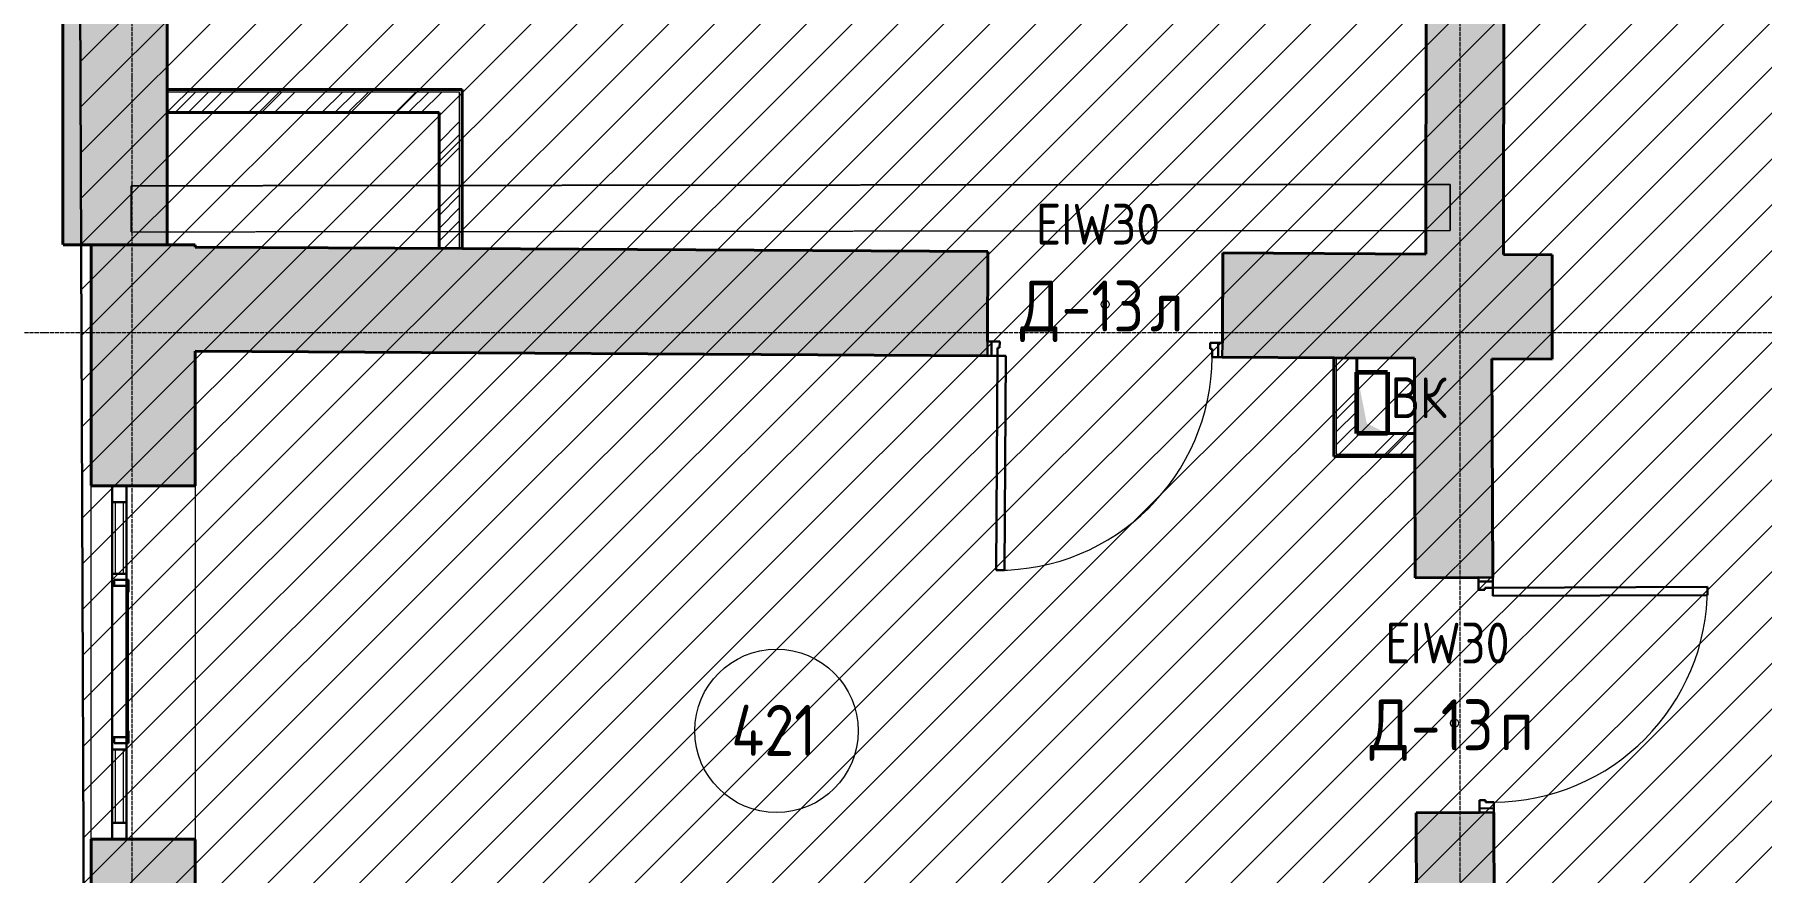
# Model space of a CAD drawing. Header units: millimetres. Extents: x -11886 to 379896, y -8130 to 47743.
# Drawn here: x 316337 to 324790, y 18063 to 22166 of the extents above; entities that cross this region are included whole.
import ezdxf

# ---------------------------------------------------------------- set-up
doc = ezdxf.new("R2010")
doc.units = ezdxf.units.MM
for name, pattern in [('ADSK_Линия сетки', [25, 20, -2.5, 0, -2.5]), ('ADSK_Сверху', [4.5, 3, -1.5]), ('ADSK_Снесено', [4.5, 3, -1.5])]:
    doc.linetypes.add(name, pattern=pattern)
for name, color, linetype, lineweight, true_color in [('_ Окна', 5, 'Continuous', 30, 0x0000ff), ('Витраж', 5, 'Continuous', 18, 0x0000ff), ('Двери', 5, 'Continuous', 18, 0x0000ff), ('Линии', 7, 'Continuous', 9, 0x00a600), ('Окна', 5, 'Continuous', 18, 0x0000ff), ('Панели витража', 5, 'Continuous', 18, 0x0000ff), ('Стены внутренние', 5, 'Continuous', 18, 0x0000ff), ('Стены наружные', 1, 'ADSK_Снесено', 18, 0xff0000), ('Стены штриховка', 5, 'Continuous', 18, 0x0000ff)]:
    doc.layers.add(name, color=color, linetype=linetype, lineweight=lineweight, true_color=true_color)
for name, color, linetype, lineweight in [('Аннотация', 7, 'Continuous', 9), ('Каркас', 7, 'Continuous', 18), ('Марки дверей', 7, 'Continuous', 20), ('Марки помещений', 7, 'Continuous', 20), ('Оси', 7, 'Continuous', 9), ('Узлы', 7, 'Continuous', 18)]:
    doc.layers.add(name, color=color, linetype=linetype, lineweight=lineweight)
doc.styles.add('GOST Common_1', font='GOST_Common.ttf', dxfattribs={"width": 0.9, "height": 200})
doc.styles.add('GOST Common_2', font='GOST_Common.ttf', dxfattribs={"width": 0.9, "height": 250})
pattern_1 = [(45, (322754.53, 150), (-179.605, 179.605), []), (45, (322818.03, 150), (0, 359.2102), []), (45, (322691.03, 150), (0, 359.2102), [])]

# ---------------------------------------------------------------- blocks, each defined once
blk = doc.blocks.new('ADSK_БалкаЖБ_Прямоугольная - 225_2х481мм-865435-04 План 4-го этажа')
at = {"layer": 'Каркас', "color": 253, "linetype": 'ADSK_Сверху', "true_color": 0xaaaaaa}
for p, q in [((-3227.9, 112.6), (-3227.9, -112.6)), ((-3227.9, 112.6), (3227.9, 112.6)), ((3227.9, -112.6), (3227.9, 112.6)), ((-3227.9, -112.6), (3227.9, -112.6))]:
    blk.add_line(p, q, dxfattribs=at)
at = {"layer": 'Каркас', "color": 253, "linetype": 'ADSK_Сверху', "true_color": 0xb2b2b2}
for p, q in [((-3227.9, -112.6), (-3227.9, 112.6)), ((3227.9, 112.6), (-3227.9, 112.6)), ((3227.9, 112.6), (3227.9, -112.6)), ((-3227.9, -112.6), (3227.9, -112.6))]:
    blk.add_line(p, q, dxfattribs=at)
blk = doc.blocks.new('Системная панель - _AR_Стекло_40мм_привязка по центру-1241995-04 План 4-го этажа')
at = {"layer": 'Панели витража', "color": 161, "linetype": 'ADSK_Сверху', "true_color": 0xaaaaff}
for p, q in [((180, 20), (-180, 20)), ((-180, -20), (-180, 20)), ((180, 20), (180, -20)), ((-180, -20), (180, -20))]:
    blk.add_line(p, q, dxfattribs=at)
blk = doc.blocks.new('Прямоугольный импост - 70х20_60мм-1431843-04 План 4-го этажа')
at = {"layer": 'Витраж', "color": 161, "linetype": 'ADSK_Сверху', "true_color": 0xaaaaff}
for p, q in [((-5967.7, 19805.5), (-6037.7, 19805.5)), ((-6037.7, 19725.5), (-6037.7, 19805.5)), ((-5967.7, 19725.5), (-5967.7, 19805.5)), ((-6037.7, 19345.5), (-6037.7, 19375.5)), ((-5967.7, 19345.5), (-5967.7, 19375.5))]:
    blk.add_line(p, q, dxfattribs=at)
blk = doc.blocks.new('Прямоугольный импост - 70х20_60мм-1424706-04 План 4-го этажа')
at = {"layer": 'Витраж', "color": 161, "linetype": 'ADSK_Сверху', "true_color": 0xaaaaff}
for p, q in [((-80, 35), (0, 35)), ((0, 35), (0, -35)), ((0, -35), (-80, -35))]:
    blk.add_line(p, q, dxfattribs=at)
blk = doc.blocks.new('Прямоугольный импост - 70х20_60мм-1424707-04 План 4-го этажа')
at = {"layer": 'Витраж', "color": 161, "linetype": 'ADSK_Сверху', "true_color": 0xaaaaff}
for p, q in [((0, 35), (-80, 35)), ((0, -35), (0, 35)), ((-80, -35), (0, -35))]:
    blk.add_line(p, q, dxfattribs=at)
blk = doc.blocks.new('Системная панель - _AR_Стекло_40мм_привязка по центру-1431847-04 План 4-го этажа')
at = {"layer": 'Панели витража', "color": 161, "linetype": 'ADSK_Сверху', "true_color": 0xaaaaff}
for p, q in [((175, 20), (-175, 20)), ((-175, -20), (-175, 20)), ((175, 20), (175, -20)), ((-175, -20), (175, -20))]:
    blk.add_line(p, q, dxfattribs=at)
blk = doc.blocks.new('Прямоугольный импост - 70х20_60мм-1225850-04 План 4-го этажа')
at = {"layer": 'Витраж', "color": 161, "linetype": 'ADSK_Сверху', "true_color": 0xaaaaff}
for p, q in [((-6183, 23354.9), (-6183, 23384.9)), ((-6113, 23354.9), (-6113, 23384.9)), ((-6183, 22584.9), (-6183, 22614.9)), ((-6113, 22584.9), (-6113, 22614.9))]:
    blk.add_line(p, q, dxfattribs=at)
blk = doc.blocks.new('Витраж-тент со смещением вовне - 60мм 30 сдвиг-1466943-04 План 4-го этажа')
at = {"layer": '_ Окна', "color": 161, "linetype": 'ADSK_Сверху', "true_color": 0xaaaaff}
for p, q in [((-400, 25), (-400, -45)), ((-400, 25), (-370, 25)), ((-400, -45), (-400, 25)), ((400, 25), (370, 25)), ((400, -45), (400, 25)), ((400, -45), (400, 25)), ((-340, -45), (-400, -45)), ((-340, -35), (-340, -45)), ((340, -35), (340, -45)), ((340, -45), (400, -45))]:
    blk.add_line(p, q, dxfattribs=at)
at = {"layer": 'Окна', "color": 161, "linetype": 'ADSK_Сверху', "true_color": 0xaaaaff}
blk.add_line((-340, -45), (340, -45), dxfattribs=at)
blk = doc.blocks.new('Прямоугольный импост - 70х20_60мм-1225113-04 План 4-го этажа')
at = {"layer": 'Витраж', "color": 161, "linetype": 'ADSK_Сверху', "true_color": 0xaaaaff}
for p, q in [((41084.5, 2327.2), (41054.5, 2327.2)), ((41524.5, 2327.2), (41444.5, 2327.2)), ((41524.5, 2257.2), (41524.5, 2327.2)), ((41084.5, 2257.2), (41054.5, 2257.2)), ((41524.5, 2257.2), (41444.5, 2257.2))]:
    blk.add_line(p, q, dxfattribs=at)
blk = doc.blocks.new('Прямоугольный импост - 70х60мм-1424704-04 План 4-го этажа')
at = {"layer": 'Витраж', "color": 161, "linetype": 'ADSK_Сверху', "true_color": 0xaaaaff}
for p, q in [((-30, 35), (30, 35)), ((30, -35), (-30, -35))]:
    blk.add_line(p, q, dxfattribs=at)
blk = doc.blocks.new('Прямоугольный импост - 70х60мм-1431845-04 План 4-го этажа')
at = {"layer": 'Витраж', "color": 161, "linetype": 'ADSK_Сверху', "true_color": 0xaaaaff}
for p, q in [((-6022.7, 19725.5), (-6037.7, 19725.5)), ((-6037.7, 19375.5), (-6037.7, 19725.5)), ((-5967.7, 19725.5), (-5982.7, 19725.5)), ((-5967.7, 19375.5), (-5967.7, 19725.5)), ((-6037.7, 19375.5), (-6022.7, 19375.5)), ((-5982.7, 19375.5), (-5967.7, 19375.5))]:
    blk.add_line(p, q, dxfattribs=at)
blk = doc.blocks.new('Прямоугольный импост - 70х60мм-1225009-04 План 4-го этажа')
at = {"layer": 'Витраж', "color": 161, "linetype": 'ADSK_Сверху', "true_color": 0xaaaaff}
for p, q in [((39784.5, 2327.2), (39784.5, 2312.2)), ((40144.5, 2327.2), (39784.5, 2327.2)), ((40144.5, 2312.2), (40144.5, 2327.2)), ((39784.5, 2272.2), (39784.5, 2257.2)), ((40144.5, 2257.2), (39784.5, 2257.2)), ((40144.5, 2257.2), (40144.5, 2272.2))]:
    blk.add_line(p, q, dxfattribs=at)
blk = doc.blocks.new('Прямоугольный импост - 70х60мм-1229542-04 План 4-го этажа')
at = {"layer": 'Витраж', "color": 161, "linetype": 'ADSK_Сверху', "true_color": 0xaaaaff}
for p, q in [((-6113, 23354.9), (-6183, 23354.9)), ((-6183, 22614.9), (-6183, 23354.9)), ((-6113, 22614.9), (-6113, 23354.9)), ((-6183, 22614.9), (-6113, 22614.9))]:
    blk.add_line(p, q, dxfattribs=at)
blk = doc.blocks.new('Прямоугольный импост - 70х20_60мм-1229824-04 План 4-го этажа')
at = {"layer": 'Витраж', "lineweight": 30}
for p, q in [((-80, 35), (0, 35)), ((-80, -35), (-80, 35)), ((0, 35), (0, -35)), ((0, -35), (-80, -35))]:
    blk.add_line(p, q, dxfattribs=at)
blk = doc.blocks.new('Прямоугольный импост - 70х20_60мм-1229825-04 План 4-го этажа')
at = {"layer": 'Витраж', "lineweight": 30}
for p, q in [((0, 35), (-80, 35)), ((-80, 35), (-80, -35)), ((0, -35), (0, 35)), ((-80, -35), (0, -35))]:
    blk.add_line(p, q, dxfattribs=at)
blk = doc.blocks.new('Прямоугольный импост - 70х60мм-1230231-04 План 4-го этажа')
at = {"layer": 'Витраж', "lineweight": 30}
for p, q in [((-30, 35), (30, 35)), ((-30, -35), (-30, 35)), ((30, 35), (30, -35)), ((30, -35), (-30, -35))]:
    blk.add_line(p, q, dxfattribs=at)
blk = doc.blocks.new('Прямоугольный импост - 70х60мм-V62-04 План 4-го этажа')
at = {"layer": 'Витраж', "lineweight": 30}
for p, q in [((-5967.7, 18515.5), (-6037.7, 18515.5)), ((-6037.7, 18515.5), (-6037.7, 18155.5)), ((-5967.7, 18155.5), (-5967.7, 18515.5)), ((-6037.7, 18155.5), (-5967.7, 18155.5))]:
    blk.add_line(p, q, dxfattribs=at)
blk = doc.blocks.new('Прямоугольный импост - 70х60мм-V63-04 План 4-го этажа')
at = {"layer": 'Витраж', "lineweight": 30}
for p, q in [((-5967.7, 19725.5), (-6037.7, 19725.5)), ((-6037.7, 19725.5), (-6037.7, 19375.5)), ((-5967.7, 19375.5), (-5967.7, 19725.5)), ((-6037.7, 19375.5), (-5967.7, 19375.5))]:
    blk.add_line(p, q, dxfattribs=at)
blk = doc.blocks.new('Прямоугольный импост - 70х60мм-V64-04 План 4-го этажа')
at = {"layer": 'Витраж', "lineweight": 30}
for p, q in [((-5967.7, 19315.5), (-6037.7, 19315.5)), ((-6037.7, 19315.5), (-6037.7, 18575.5)), ((-5967.7, 18575.5), (-5967.7, 19315.5)), ((-6037.7, 18575.5), (-5967.7, 18575.5))]:
    blk.add_line(p, q, dxfattribs=at)
blk = doc.blocks.new('AC_Дверь_Однопольная - Д-13л 1150х2200h-1983164-04 План 4-го этажа')
at = {"layer": 'Двери', "lineweight": 30}
for p, q in [((525, 1305), (485, 1305)), ((485, 1305), (485, 255)), ((525, 255), (525, 1305)), ((-555, 255), (-575, 255)), ((-575, 255), (-575, 185)), ((-525, 255), (-555, 255)), ((-555, 255), (-555, 185)), ((-555, 185), (-555, 255)), ((-525, 215), (-525, 255)), ((485, 255), (525, 255)), ((555, 255), (525, 255)), ((525, 255), (525, 215)), ((555, 185), (555, 255)), ((575, 255), (555, 255)), ((555, 255), (555, 185)), ((575, 185), (575, 255)), ((-575, 185), (-555, 185)), ((-555, 185), (-515, 185)), ((-515, 215), (-525, 215)), ((-515, 185), (-515, 215)), ((525, 215), (515, 215)), ((515, 215), (515, 185)), ((515, 185), (555, 185)), ((555, 185), (575, 185))]:
    blk.add_line(p, q, dxfattribs=at)
at = {"layer": 'Двери'}
blk.add_arc((525, 255), 1050, 90, 180, dxfattribs=at)
blk = doc.blocks.new('AC_Дверь_Однопольная - Д-13п 1150х2200h-1983149-04 План 4-го этажа')
at = {"layer": 'Двери', "lineweight": 30}
for p, q in [((-525, 1240), (-485, 1240)), ((-525, 190), (-525, 1240)), ((-485, 1240), (-485, 190)), ((-575, 190), (-555, 190)), ((-575, 120), (-575, 190)), ((-555, 190), (-525, 190)), ((-555, 120), (-555, 190)), ((-555, 190), (-555, 120)), ((-485, 190), (-525, 190)), ((-525, 190), (-525, 150)), ((525, 190), (555, 190)), ((525, 150), (525, 190)), ((555, 190), (555, 120)), ((555, 190), (575, 190)), ((555, 120), (555, 190)), ((575, 190), (575, 120)), ((-555, 120), (-575, 120)), ((-515, 120), (-555, 120)), ((-525, 150), (-515, 150)), ((-515, 150), (-515, 120)), ((515, 150), (525, 150)), ((515, 120), (515, 150)), ((555, 120), (515, 120)), ((575, 120), (555, 120))]:
    blk.add_line(p, q, dxfattribs=at)
at = {"layer": 'Двери'}
blk.add_arc((-525, 190), 1050, 0, 90, dxfattribs=at)
blk = doc.blocks.new('ADSK_Марка_Помещение_ОдноЗначение - Номер-247393-04 План 4-го этажа')
at = {"layer": 'Марки помещений'}
blk.add_circle((0, 0), 4, dxfattribs=at)
blk = doc.blocks.new('ADSK_Марка_Дверь - Типоразмер_ADSK_Марка-58376-04 План 4-го этажа')
at = {"layer": 'Марки дверей', "lineweight": 9}
blk.add_circle((0, 0), 0.2, dxfattribs=at)

msp = doc.modelspace()

# ---------------------------------------------------------------- hatches: boundary and pattern name
at = {"lineweight": 13, "true_color": 0x636466, "transparency": 33554559}
h = msp.add_hatch(dxfattribs=at)
h.set_pattern_fill('ANSI31', color=251, scale=50)
h.set_pattern_definition([(45, (322754.53, 85026.59), (-112.2532, 112.2532), [])])
h.paths.add_polyline_path([(326698.03, 43878.87), (316475.78, 43878.87), (316613.49, 8679.25), (323525.66, 8679.25), (323525.66, 12721.22), (326139.75, 12721.22), (326136.17, 13231.22), (326084.63, 21068.63), (326698.03, 21068.63)])
at = {"layer": 'Стены внутренние', "true_color": 0xc0c0c0}
h = msp.add_hatch(color=9, dxfattribs=at)
h.paths.add_polyline_path([(323526.23, 21087.91), (323534.37, 26195.62), (323154.36, 26195.62), (323146.23, 21090.12), (323415.07, 21088.56)])
h.paths.add_polyline_path([(323536.76, 27695.62), (323551.55, 36981.03), (323171.56, 36985.23), (323156.76, 27696.23), (323466.76, 27695.73)])
at = {"layer": 'Стены внутренние', "lineweight": 9}
h = msp.add_hatch(dxfattribs=at)
h.set_pattern_fill('FP_1', color=256, style=0, pattern_type=2)
h.set_pattern_definition(pattern_1)
h.paths.add_polyline_path([(316985.78, 21783.99), (318417.09, 21783.99), (318417.09, 21883.99), (316985.78, 21883.99), (316985.78, 21834.01)])
h = msp.add_hatch(dxfattribs=at)
h.set_pattern_fill('FP_1', color=256, style=0, pattern_type=2)
h.set_pattern_definition(pattern_1)
h.paths.add_polyline_path([(318417.09, 21117.55), (318417.09, 21783.99), (318317.09, 21783.99), (318317.09, 21118.13)])
at = {"layer": 'Стены внутренние', "true_color": 0xc0c0c0}
h = msp.add_hatch(color=9, dxfattribs=at)
h.paths.add_polyline_path([(323523.27, 20577.92), (323526.23, 21087.91), (322153.35, 21095.88), (322150.8, 20585.88), (323515.09, 20577.97)])
h.paths.add_polyline_path([(321000.41, 20592.56), (321003.37, 21102.55), (317123.49, 21125.06), (317123.49, 20615.05), (318760.23, 20605.55)])
h = msp.add_hatch(color=9, dxfattribs=at)
h.paths.add_polyline_path([(326188.03, 20562.46), (326188.03, 21072.47), (325764.35, 21074.93), (325762.9, 20564.93), (326123.44, 20562.84)])
h.paths.add_polyline_path([(323764.26, 20576.52), (323765.72, 21086.52), (323526.23, 21087.91), (323523.27, 20577.92), (323526.43, 20577.9)])
at = {"layer": 'Стены внутренние', "lineweight": 9}
h = msp.add_hatch(dxfattribs=at)
h.set_pattern_fill('FP_1', color=256, style=0, pattern_type=2)
h.set_pattern_definition(pattern_1)
h.paths.add_polyline_path([(322708.25, 20211.55), (322808.25, 20211.55), (322808.25, 20582.07), (322708.25, 20582.65), (322708.25, 20261.05)])
at = {"layer": 'Стены внутренние', "true_color": 0xc0c0c0}
h = msp.add_hatch(color=9, dxfattribs=at)
h.paths.add_polyline_path([(323122.49, 12521.63), (323502.49, 12523.14), (323493, 14907.08), (323113, 14905.57), (323122.49, 12523.14)])
h.paths.add_polyline_path([(323107.03, 16405.56), (323487.03, 16407.07), (323479.27, 18356.9), (323099.27, 18355.39), (323107.03, 16407.07)])
h.paths.add_polyline_path([(323094.69, 19505.38), (323474.69, 19506.89), (323470.42, 20578.23), (323090.41, 20580.43), (323091.47, 20315.2)])
at = {"layer": 'Стены внутренние', "lineweight": 9}
h = msp.add_hatch(dxfattribs=at)
h.set_pattern_fill('FP_1', color=256, style=0, pattern_type=2)
h.set_pattern_definition(pattern_1)
h.paths.add_polyline_path([(322857.75, 20111.55), (323092.28, 20111.55), (323091.88, 20211.55), (322708.25, 20211.55), (322708.25, 20111.55), (322808.25, 20111.55)])
at = {"layer": 'Стены наружные', "true_color": 0xc0c0c0}
h = msp.add_hatch(color=9, dxfattribs=at)
h.paths.add_polyline_path([(316475.78, 21135.08), (316985.78, 21135.08), (316985.78, 22264.94), (316475.78, 22264.94), (316475.78, 21834.01)])
h.paths.add_polyline_path([(316475.78, 24034.94), (316985.78, 24034.94), (316985.78, 26212.24), (316475.78, 26212.24), (316475.78, 24871.64)])
h.paths.add_polyline_path([(316815.87, 27982.24), (316985.78, 27982.24), (316985.78, 30241.44), (316475.78, 30241.44), (316475.78, 27982.24), (316814.6, 27982.24)])
h.paths.add_polyline_path([(316475.78, 32011.44), (316985.78, 32011.44), (316985.78, 34282.35), (316475.78, 34282.35), (316475.78, 33984.51)])
h.paths.add_polyline_path([(316475.78, 36052.35), (316985.78, 36052.35), (316985.78, 43368.87), (316475.78, 43368.87), (316475.78, 37022.13)])
h = msp.add_hatch(color=9, dxfattribs=at)
h.paths.add_polyline_path([(316966.83, 9189.25), (317123.49, 9189.25), (317123.49, 9883.91), (316613.49, 9883.91), (316613.49, 9189.25)])
h.paths.add_polyline_path([(317006.9, 11613.91), (317123.49, 11613.91), (317123.49, 12672.43), (316613.49, 12672.43), (316613.49, 11613.91), (316966.83, 11613.91)])
h.paths.add_polyline_path([(316613.49, 13522.43), (317123.49, 13522.43), (317123.49, 14509.74), (316613.49, 14509.74)])
h.paths.add_polyline_path([(317123.49, 15359.74), (317123.49, 16363.74), (316613.49, 16363.74), (316613.49, 15359.74), (316990.35, 15359.74)])
h.paths.add_polyline_path([(317123.49, 17213.74), (317123.49, 18225.53), (316613.49, 18225.53), (316613.49, 17213.74), (316982.16, 17213.74)])
h.paths.add_polyline_path([(316613.49, 19955.53), (317123.49, 19955.53), (317123.49, 21135.08), (316613.49, 21135.08)])
at = {"layer": 'Узлы', "true_color": 0x808080}
msp.add_hatch(color=8, dxfattribs=at).paths.add_polyline_path([(322857.75, 20211.55), (322958.25, 20211.55), (322857.75, 20261.05), (322808.25, 20511.55), (322808.25, 20211.55)])

# ---------------------------------------------------------------- linework, layer by layer
at = {"color": 251, "lineweight": 30, "true_color": 0x636466}
msp.add_lwpolyline([(323045.03, 8679.25), (316613.49, 8679.25), (316475.78, 43878.87), (326698.03, 43878.87), (326698.03, 21068.63), (326084.63, 21068.63), (326136.17, 13231.22)], dxfattribs=at)
at = {"layer": 'Линии', "lineweight": 60}
for p, q in [((322808.25, 20511.55), (322958.25, 20511.55)), ((322808.25, 20211.55), (322808.25, 20511.55)), ((322958.25, 20511.55), (322958.25, 20211.55)), ((322958.25, 20211.55), (322808.25, 20211.55))]:
    msp.add_line(p, q, dxfattribs=at)
at = {"layer": 'Оси', "linetype": 'ADSK_Линия сетки'}
for p, q in [((316814.44, -5025.59), (316814.44, 44571.85)), ((323314.44, -5025.59), (323314.44, 44571.85)), ((311668.31, 20706.79), (379896.25, 20706.79))]:
    msp.add_line(p, q, dxfattribs=at)
at = {"layer": 'Стены внутренние', "color": 18, "lineweight": 40, "true_color": 0x000000}
for p, q in [((323154.37, 26196.23), (323146.23, 21090.12)), ((323526.23, 21087.91), (323534.37, 26195.62)), ((318429.09, 21895.99), (316985.78, 21895.99)), ((316985.78, 21893.99), (316985.78, 21783.99)), ((318429.09, 21117.48), (318429.09, 21895.99)), ((316985.78, 21783.99), (318317.09, 21783.99)), ((318317.09, 21783.99), (318317.09, 21118.13)), ((318427.09, 21117.49), (317123.49, 21125.06)), ((321003.37, 21102.55), (318429.09, 21117.48)), ((321000.82, 20662.55), (321003.37, 21102.55)), ((322153.35, 21095.88), (322150.8, 20655.88)), ((323146.23, 21090.12), (322153.35, 21095.88)), ((323765.72, 21086.52), (323526.23, 21087.91)), ((323764.26, 20576.52), (323765.72, 21086.52)), ((317123.49, 20615.05), (321000.41, 20592.56)), ((322150.39, 20585.88), (322696.25, 20582.72)), ((322696.25, 20582.72), (322696.25, 20099.55)), ((322698.25, 20582.71), (323090.41, 20580.43)), ((322808.25, 20211.55), (322808.25, 20582.07)), ((323090.41, 20580.43), (323092.32, 20101.55)), ((323474.69, 19506.89), (323470.42, 20578.23)), ((323470.42, 20578.23), (323764.26, 20576.52)), ((323091.88, 20211.55), (322808.25, 20211.55)), ((322696.25, 20099.55), (323092.33, 20099.55)), ((323092.33, 20099.55), (323094.69, 19505.38)), ((323094.69, 19505.38), (323404.69, 19506.62)), ((323409.27, 18356.62), (323099.27, 18355.39)), ((323099.27, 18355.39), (323103.37, 17325.74)), ((323487.03, 16407.07), (323479.27, 18356.9))]:
    msp.add_line(p, q, dxfattribs=at)
at = {"layer": 'Стены наружные', "color": 18, "lineweight": 40, "true_color": 0x000000}
for p, q in [((316475.78, 22264.94), (316475.78, 21135.08)), ((316985.78, 21895.99), (316985.78, 22264.94)), ((316985.78, 21135.08), (316985.78, 21783.99)), ((317123.49, 21135.08), (316475.78, 21135.08)), ((316613.49, 21135.08), (316613.49, 19955.53)), ((317123.49, 21125.06), (317123.49, 21135.08)), ((317123.49, 19955.53), (317123.49, 20615.05)), ((316613.49, 19955.53), (317123.49, 19955.53)), ((316613.49, 18225.53), (316613.49, 17213.74)), ((317123.49, 18225.53), (316613.49, 18225.53)), ((317123.49, 17325.74), (317123.49, 18225.53))]:
    msp.add_line(p, q, dxfattribs=at)
at = {"layer": 'Стены наружные', "color": 18, "true_color": 0x000000}
for p, q in [((316613.49, 18225.53), (316613.49, 19955.53)), ((317123.49, 19955.53), (317123.49, 18225.53))]:
    msp.add_line(p, q, dxfattribs=at)
at = {"layer": 'Стены штриховка'}
for p, q in [((316985.78, 21895.99), (316985.78, 21893.99)), ((318429.09, 21893.99), (316985.78, 21893.99)), ((318427.09, 21117.49), (318427.09, 21895.99)), ((318417.09, 21883.99), (316985.78, 21883.99)), ((318417.09, 21117.55), (318417.09, 21883.99)), ((318427.09, 21883.99), (318429.09, 21883.99)), ((318427.09, 21117.49), (318429.09, 21117.48)), ((322698.25, 20582.71), (322696.25, 20582.72)), ((322698.25, 20582.71), (322698.25, 20099.55)), ((322708.25, 20582.65), (322708.25, 20111.55)), ((322698.25, 20111.55), (322696.25, 20111.55)), ((322696.25, 20101.55), (323092.32, 20101.55)), ((322708.25, 20111.55), (323092.28, 20111.55)), ((323092.33, 20099.55), (323092.32, 20101.55))]:
    msp.add_line(p, q, dxfattribs=at)

# ---------------------------------------------------------------- block references
at = {"layer": '_ Окна', "color": 161, "linetype": 'ADSK_Сверху', "true_color": 0xaaaaff, "rotation": 89.99999999999993}
msp.add_blockref('Витраж-тент со смещением вовне - 60мм 30 сдвиг-1466943-04 План 4-го этажа', (316751.84, 19095.53), dxfattribs=at)
at = {"layer": 'Витраж', "color": 161, "linetype": 'ADSK_Сверху', "true_color": 0xaaaaff}
for name, p in [('Прямоугольный импост - 70х20_60мм-1431843-04 План 4-го этажа', (322754.53, 150)), ('Прямоугольный импост - 70х60мм-1431845-04 План 4-го этажа', (322754.53, 150)), ('Прямоугольный импост - 70х20_60мм-1225850-04 План 4-го этажа', (322899.87, -3889.41)), ('Прямоугольный импост - 70х60мм-1229542-04 План 4-го этажа', (322899.87, -3889.41))]:
    msp.add_blockref(name, p, dxfattribs=at)
at = {"layer": 'Витраж', "color": 161, "linetype": 'ADSK_Сверху', "true_color": 0xaaaaff, "extrusion": (0, 0, -1), "rotation": 90.00000000000007}
for name, p in [('Прямоугольный импост - 70х20_60мм-1424706-04 План 4-го этажа', (-316751.84, 19955.53)), ('Прямоугольный импост - 70х60мм-1424704-04 План 4-го этажа', (-316751.84, 19495.53)), ('Прямоугольный импост - 70х60мм-1424704-04 План 4-го этажа', (-316751.84, 18695.53))]:
    msp.add_blockref(name, p, dxfattribs=at)
at = {"layer": 'Витраж', "extrusion": (0, 0, -1), "rotation": 90.00000000000007}
for name, p in [('Прямоугольный импост - 70х20_60мм-1229824-04 План 4-го этажа', (-316751.84, 19955.53)), ('Прямоугольный импост - 70х60мм-1230231-04 План 4-го этажа', (-316751.84, 19495.53)), ('Прямоугольный импост - 70х60мм-1230231-04 План 4-го этажа', (-316751.84, 18695.53))]:
    msp.add_blockref(name, p, dxfattribs=at)
at = {"layer": 'Витраж'}
for name in ['Прямоугольный импост - 70х60мм-V63-04 План 4-го этажа', 'Прямоугольный импост - 70х60мм-V64-04 План 4-го этажа', 'Прямоугольный импост - 70х60мм-V62-04 План 4-го этажа']:
    msp.add_blockref(name, (322754.53, 150), dxfattribs=at)
at = {"layer": 'Витраж', "color": 161, "linetype": 'ADSK_Сверху', "true_color": 0xaaaaff}
for name, p, rotation in [('Прямоугольный импост - 70х20_60мм-1225113-04 План 4-го этажа', (314459.69, 59749.99), 269.9999999999998), ('Прямоугольный импост - 70х60мм-1225009-04 План 4-го этажа', (314459.69, 58449.99), 269.9999999999998), ('Прямоугольный импост - 70х20_60мм-1424707-04 План 4-го этажа', (316751.84, 18225.53), 269.9999999999999)]:
    msp.add_blockref(name, p, dxfattribs=dict(at, rotation=rotation))
at = {"layer": 'Витраж', "rotation": 269.9999999999999}
msp.add_blockref('Прямоугольный импост - 70х20_60мм-1229825-04 План 4-го этажа', (316751.84, 18225.53), dxfattribs=at)
at = {"layer": 'Двери'}
for name, p, rotation in [('AC_Дверь_Однопольная - Д-13л 1150х2200h-1983164-04 План 4-го этажа', (321576.88, 20844.22), 179.6676103706997), ('AC_Дверь_Однопольная - Д-13п 1150х2200h-1983149-04 План 4-го этажа', (323286.98, 18931.14), 270.2280982593265)]:
    msp.add_blockref(name, p, dxfattribs=dict(at, rotation=rotation))
at = {"layer": 'Каркас', "color": 253, "linetype": 'ADSK_Сверху', "true_color": 0xaaaaaa, "rotation": 0.06394615592870359}
msp.add_blockref('ADSK_БалкаЖБ_Прямоугольная - 225_2х481мм-865435-04 План 4-го этажа', (320037.79, 21315.8), dxfattribs=at)
at = {"layer": 'Марки дверей', "xscale": 99.99999999999993, "yscale": 99.99999999999993, "zscale": 99.99999999999993}
for p in [(321576.88, 20844.22), (323286.98, 18793.49)]:
    msp.add_blockref('ADSK_Марка_Дверь - Типоразмер_ADSK_Марка-58376-04 План 4-го этажа', p, dxfattribs=at)
at = {"layer": 'Марки помещений', "xscale": 99.99999999999993, "yscale": 99.99999999999993, "zscale": 99.99999999999993}
msp.add_blockref('ADSK_Марка_Помещение_ОдноЗначение - Номер-247393-04 План 4-го этажа', (319968.09, 18755.8), dxfattribs=at)
at = {"layer": 'Панели витража', "color": 161, "linetype": 'ADSK_Сверху', "true_color": 0xaaaaff, "rotation": 89.99999999999993}
for name, p in [('Системная панель - _AR_Стекло_40мм_привязка по центру-1431847-04 План 4-го этажа', (316751.84, 19700.53)), ('Системная панель - _AR_Стекло_40мм_привязка по центру-1241995-04 План 4-го этажа', (316751.84, 18485.53))]:
    msp.add_blockref(name, p, dxfattribs=at)

# ---------------------------------------------------------------- texts
at = {"layer": 'Аннотация', "insert": (322973.18, 20487.65), "char_height": 200, "width": 360.7594, "attachment_point": 1, "style": 'GOST Common_1'}
msp.add_mtext('ВК', dxfattribs=at)
at = {"layer": 'Марки дверей', "lineweight": 9, "attachment_point": 1}
for s, insert, char_height, width, style in [('EIW30', (321238.3, 21336.63), 200, 779.2402, 'GOST Common_1'), ('\\fGOST Common|b0|i0|c204|p34|;\\W.9;Д', (321160.9, 20961.23), 250, 245.3164, 'GOST Common_2'), ('-13', (321363.31, 20961.23), 250, 526.7087, 'GOST Common_2'), ('\\fGOST Common|b0|i0|c204|p34|;\\W.9;л', (321797.88, 20961.23), 250, 194.8101, 'GOST Common_2'), ('EIW30', (322948.4, 19285.91), 200, 779.2402, 'GOST Common_1'), ('\\fGOST Common|b0|i0|c204|p34|;\\W.9;Д', (322871, 18910.51), 250, 245.3164, 'GOST Common_2'), ('-13', (323073.41, 18910.51), 250, 526.7087, 'GOST Common_2'), ('\\fGOST Common|b0|i0|c204|p34|;\\W.9;п', (323507.98, 18910.51), 250, 194.8101, 'GOST Common_2')]:
    msp.add_mtext(s, dxfattribs=dict(at, insert=insert, char_height=char_height, width=width, style=style))
at = {"layer": 'Марки помещений', "lineweight": 9, "insert": (319747.13, 18883.53), "char_height": 250, "width": 548.3542, "attachment_point": 1, "style": 'GOST Common_2'}
msp.add_mtext('421', dxfattribs=at)

doc.saveas('drawing.dxf')
